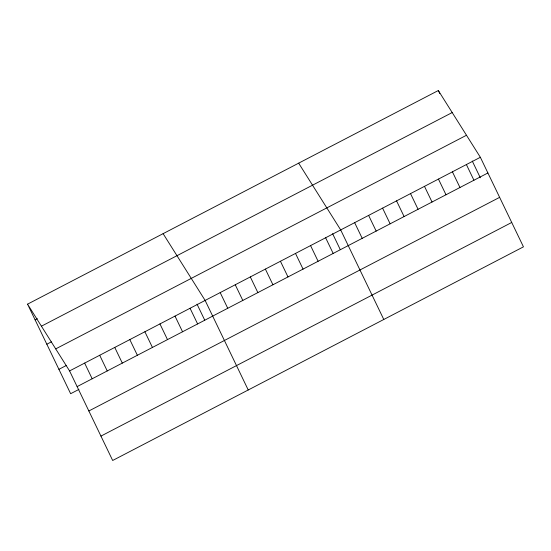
<?xml version="1.0" encoding="UTF-8"?>
<svg xmlns="http://www.w3.org/2000/svg" width="551" height="551" viewBox="0 0 551 551"><rect width="100%" height="100%" fill="white"/><g stroke="black" fill="none" stroke-linecap="round" stroke-linejoin="round"><path stroke-width="0.83" d="M27.55 304.159L438.327 90.522L480.355 157.29L523.45 246.841L112.673 460.478L69.578 370.926L27.55 304.159L70.645 393.71L78.931 389.399M35.099 319.842L37.358 318.664M41.421 326.192L452.199 112.556M46.828 344.217L51.346 341.868M55.706 348.893L466.483 135.257M58.916 369.328L66.444 365.416M69.578 370.926L480.355 157.29M77.119 386.609L487.897 172.973M88.856 410.984L499.633 197.348M100.943 436.103L511.721 222.466M298.663 163.158L340.69 229.925L383.785 319.477M163.11 233.658L205.13 300.426L248.232 389.977M438.327 90.522L439.767 93.512M472.262 161.03L480.327 177.787M466.387 164.556L473.936 180.232M452.419 171.816L459.968 187.498M438.451 179.082L446 194.765M424.49 186.348L432.032 202.024M410.523 193.608L418.064 209.29M396.555 200.874L404.103 216.557M382.587 208.14L390.136 223.816M368.619 215.4L376.168 231.083M354.658 222.666L362.2 238.342M332.597 233.665L340.291 249.658M325.627 237.763L333.176 253.439M310.564 245.594L318.113 261.277M295.501 253.426L303.05 269.108M280.438 261.264L287.987 276.939M265.382 269.095L272.924 284.777M250.319 276.926L257.861 292.609M235.256 284.764L242.805 300.44M220.193 292.595L227.742 308.278M197.038 304.166L204.738 320.159M190.067 308.264L197.616 323.94M175.011 316.095L182.553 331.778M159.948 323.926L167.49 339.609M144.885 331.764L152.434 347.44M129.822 339.595L137.371 355.278M114.76 347.426L122.308 363.109M99.697 355.264L107.245 370.94M84.64 363.095L92.182 378.778"/></g></svg>
